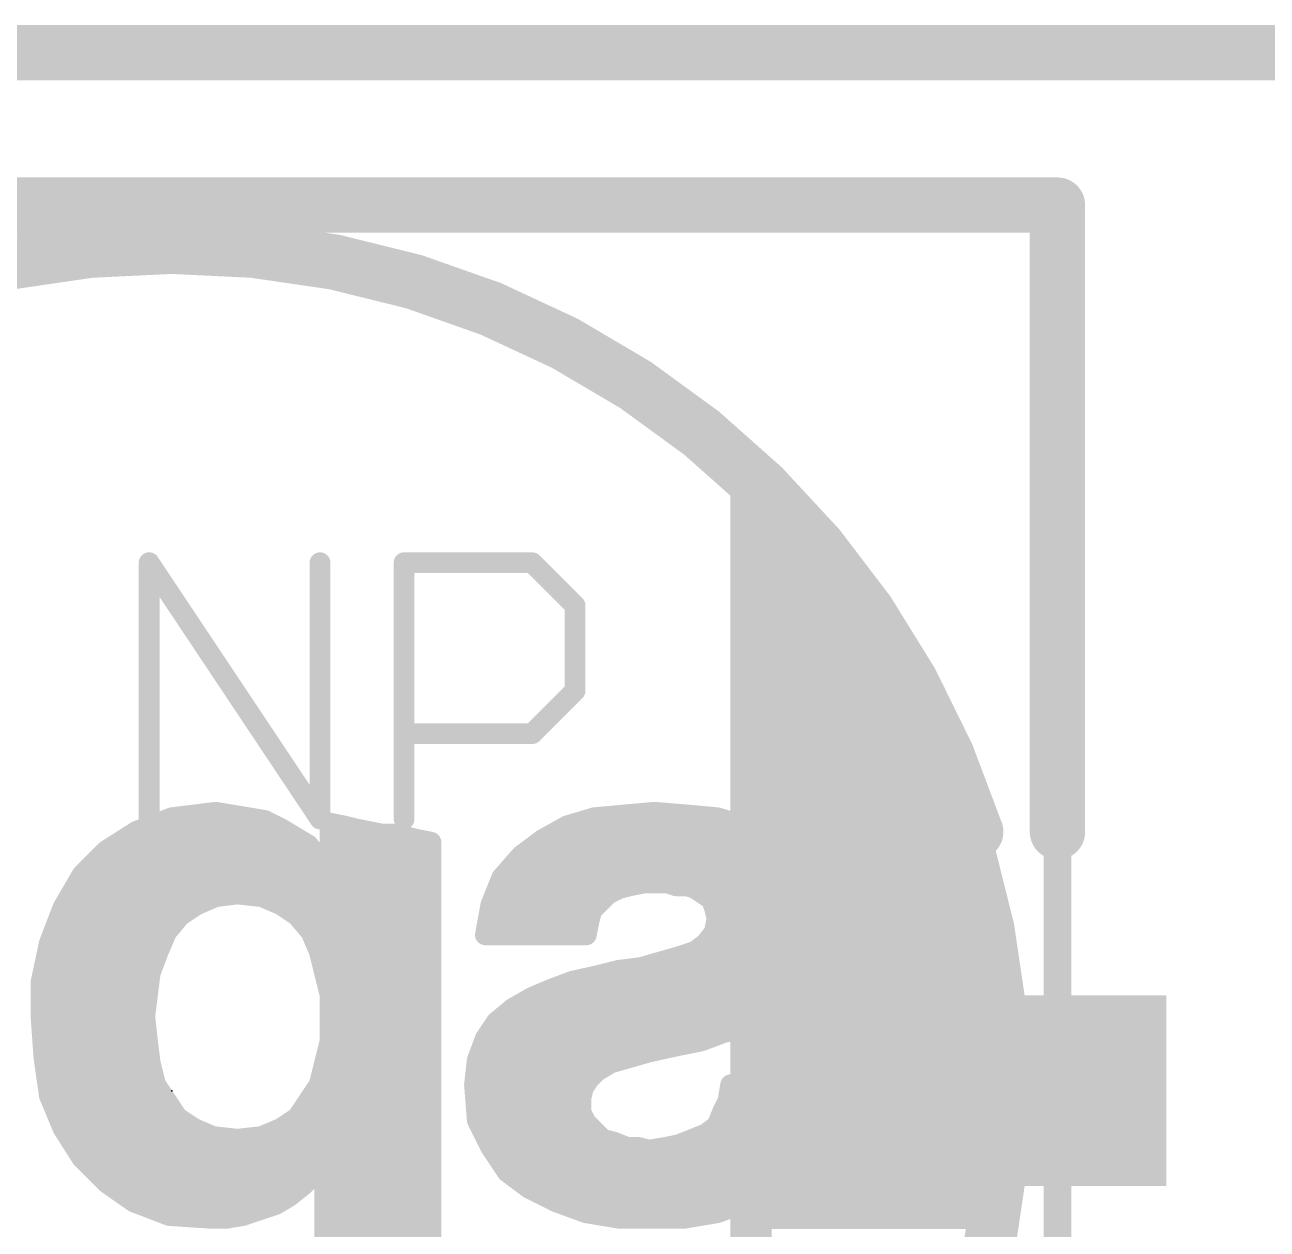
# Model space of a CAD drawing. Extents: x -8 to 103, y -21 to 29.
# Drawn here: x 14.447 to 19.006, y 16.002 to 20.422 of the extents above; entities that cross this region are included whole.
import ezdxf

# ---------------------------------------------------------------- set-up
doc = ezdxf.new("R2010")
doc.units = 0
for name, color, linetype in [('20', 53, 'CONTINUOUS'), ('21', 41, 'CONTINUOUS'), ('22', 40, 'CONTINUOUS'), ('23', 53, 'CONTINUOUS'), ('27', 253, 'CONTINUOUS'), ('51', 53, 'CONTINUOUS')]:
    doc.layers.add(name, color=color, linetype=linetype)

# ---------------------------------------------------------------- blocks, each defined once
blk = doc.blocks.new('RECT')
blk.add_solid([(-0.5, -0.5), (0.5, -0.5), (-0.5, 0.5), (0.5, 0.5)])

msp = doc.modelspace()

# ---------------------------------------------------------------- linework, layer by layer
at = {"layer": '20', "const_width": 0.2032}
msp.add_lwpolyline([(45.72, 20.32), (0, 20.32)], dxfattribs=at)
at = {"layer": '21', "const_width": 0.2032}
for points in [[(13.436, 19.76), (18.236, 19.76)], [(18.236, 19.76), (18.236, 17.46)]]:
    msp.add_lwpolyline(points, dxfattribs=at)
at = {"layer": '21'}
for points, const_width in [([(18.2868, 19.76, 1), (18.1852, 19.76)], 0.1016), ([(18.236, 19.7092, 1), (18.236, 19.8108)], 0.1016), ([(17.936, 17.46, 0.7285), (12.036, 17.46)], 0.2032), ([(17.8876, 17.4444, 1), (17.9844, 17.4756)], 0.1016), ([(18.1852, 17.46, 1), (18.2868, 17.46)], 0.1016)]:
    msp.add_lwpolyline(points, format="xyb", dxfattribs=dict(at, const_width=const_width))
at = {"layer": '22', "const_width": 0.0762}
for points in [[(15.147, 17.532), (14.987, 17.512)], [(15.099, 17.526), (15.183, 17.526)], [(15.207, 17.522), (15.147, 17.532)], [(15.267, 17.512), (15.207, 17.522)], [(16.647, 17.522), (16.537, 17.512)], [(16.757, 17.532), (16.647, 17.522)], [(16.691, 17.526), (16.829, 17.526)], [(16.877, 17.522), (16.757, 17.532)], [(16.987, 17.512), (16.877, 17.522)], [(14.987, 17.512), (14.857, 17.462)], [(15.327, 17.502), (15.267, 17.512)], [(15.387, 17.472), (15.327, 17.502)], [(15.437, 17.442), (15.387, 17.472)], [(15.617, 17.482), (15.567, 17.492)], [(15.567, 17.492), (15.567, 17.312)], [(15.657, 17.472), (15.617, 17.482)], [(15.707, 17.462), (15.657, 17.472)], [(16.437, 17.482), (16.347, 17.432)], [(16.537, 17.512), (16.437, 17.482)], [(17.087, 17.482), (16.987, 17.512)], [(17.177, 17.432), (17.087, 17.482)], [(14.857, 17.462), (14.747, 17.392)], [(14.8378, 17.4498), (15.424, 17.4498)], [(15.487, 17.412), (15.437, 17.442)], [(15.567, 17.4498), (15.808, 17.4498)], [(15.757, 17.452), (15.707, 17.462)], [(15.797, 17.452), (15.757, 17.452)], [(15.847, 17.442), (15.797, 17.452)], [(15.887, 17.432), (15.847, 17.442)], [(15.937, 17.422), (15.887, 17.432)], [(15.937, 15.582), (15.937, 17.422)], [(16.347, 17.432), (16.267, 17.372)], [(16.379, 17.4498), (17.145, 17.4498)], [(17.257, 17.372), (17.177, 17.432)], [(14.747, 17.392), (14.657, 17.302)], [(15.527, 17.362), (15.487, 17.412)], [(14.7286, 17.3736), (15.5177, 17.3736)], [(15.567, 17.312), (15.527, 17.362)], [(15.567, 17.3736), (15.937, 17.3736)], [(16.267, 17.372), (16.197, 17.292)], [(16.2691, 17.3736), (17.2549, 17.3736)], [(17.317, 17.302), (17.257, 17.372)], [(14.657, 17.302), (14.587, 17.182)], [(14.6543, 17.2974), (15.937, 17.2974)], [(16.197, 17.292), (16.157, 17.192)], [(16.2017, 17.2974), (17.3188, 17.2974)], [(17.357, 17.202), (17.317, 17.302)], [(16.587, 17.232), (16.627, 17.252)], [(16.627, 17.252), (16.667, 17.262)], [(16.667, 17.262), (16.717, 17.272)], [(16.717, 17.272), (16.807, 17.272)], [(16.807, 17.272), (16.837, 17.262)], [(16.837, 17.262), (16.877, 17.262)], [(16.877, 17.262), (16.907, 17.252)], [(16.907, 17.252), (16.937, 17.232)], [(14.6099, 17.2212), (15.1451, 17.2212)], [(15.077, 17.192), (15.147, 17.222)], [(15.147, 17.222), (15.227, 17.232)], [(15.227, 17.232), (15.317, 17.222)], [(15.317, 17.222), (15.387, 17.192)], [(15.3189, 17.2212), (15.937, 17.2212)], [(16.1687, 17.2212), (16.5762, 17.2212)], [(16.527, 17.172), (16.557, 17.202)], [(16.557, 17.202), (16.587, 17.232)], [(16.937, 17.232), (16.967, 17.212)], [(16.9532, 17.2212), (17.3493, 17.2212)], [(16.967, 17.212), (16.977, 17.182)], [(17.377, 17.072), (17.357, 17.202)], [(14.587, 17.182), (14.537, 17.052)], [(14.967, 17.092), (15.017, 17.152)], [(15.017, 17.152), (15.077, 17.192)], [(15.387, 17.192), (15.447, 17.152)], [(15.447, 17.152), (15.497, 17.092)], [(16.157, 17.192), (16.137, 17.082)], [(16.517, 17.132), (16.527, 17.172)], [(16.977, 17.182), (16.987, 17.142)], [(14.5728, 17.145), (15.0112, 17.145)], [(15.4528, 17.145), (15.937, 17.145)], [(16.1485, 17.145), (16.5203, 17.145)], [(16.507, 17.082), (16.517, 17.132)], [(16.987, 17.142), (16.977, 17.092)], [(16.9863, 17.145), (17.3658, 17.145)], [(14.5435, 17.0688), (14.9571, 17.0688)], [(14.937, 17.022), (14.967, 17.092)], [(15.497, 17.092), (15.527, 17.022)], [(15.5069, 17.0688), (15.937, 17.0688)], [(16.137, 17.082), (16.507, 17.082)], [(16.977, 17.092), (16.947, 17.052)], [(16.9596, 17.0688), (17.3766, 17.0688)], [(17.367, 16.992), (17.377, 17.072)], [(14.537, 17.052), (14.507, 16.912)], [(14.907, 16.942), (14.937, 17.022)], [(15.527, 17.022), (15.547, 16.942)], [(16.907, 17.022), (16.847, 17.002)], [(16.947, 17.052), (16.907, 17.022)], [(14.5243, 16.9926), (14.926, 16.9926)], [(15.5343, 16.9926), (15.937, 16.9926)], [(16.777, 16.982), (16.707, 16.962)], [(16.847, 17.002), (16.777, 16.982)], [(16.8141, 16.9926), (17.3671, 16.9926)], [(17.337, 16.912), (17.367, 16.992)], [(14.897, 16.862), (14.907, 16.942)], [(15.547, 16.942), (15.567, 16.862)], [(16.547, 16.932), (16.457, 16.912)], [(16.627, 16.952), (16.547, 16.932)], [(16.707, 16.962), (16.627, 16.952)], [(14.507, 16.912), (14.507, 16.772)], [(14.5079, 16.9164), (14.9038, 16.9164)], [(15.5534, 16.9164), (15.937, 16.9164)], [(16.377, 16.882), (16.307, 16.852)], [(16.457, 16.912), (16.377, 16.882)], [(16.4768, 16.9164), (17.3387, 16.9164)], [(17.287, 16.862), (17.337, 16.912)], [(14.507, 16.8402), (14.8943, 16.8402)], [(14.887, 16.782), (14.897, 16.862)], [(15.567, 16.862), (15.567, 16.692)], [(15.567, 16.8402), (15.937, 16.8402)], [(16.307, 16.852), (16.237, 16.812)], [(16.2864, 16.8402), (17.2652, 16.8402)], [(17.237, 16.812), (17.287, 16.862)], [(16.237, 16.812), (16.177, 16.762)], [(17.167, 16.772), (17.237, 16.812)], [(14.887, 16.782), (14.507, 16.772)], [(14.507, 16.772), (14.887, 16.782)], [(14.507, 16.772), (14.517, 16.632)], [(14.5076, 16.764), (14.889, 16.764)], [(14.897, 16.692), (14.887, 16.782)], [(15.567, 16.764), (15.937, 16.764)], [(16.177, 16.762), (16.137, 16.702)], [(16.1794, 16.764), (17.1457, 16.764)], [(17.007, 16.722), (17.087, 16.742)], [(17.087, 16.742), (17.167, 16.772)], [(14.907, 16.612), (14.897, 16.692)], [(15.567, 16.692), (15.547, 16.612)], [(16.137, 16.702), (16.107, 16.622)], [(16.827, 16.672), (16.927, 16.692)], [(16.927, 16.692), (17.007, 16.722)], [(14.513, 16.6878), (14.8975, 16.6878)], [(15.566, 16.6878), (15.937, 16.6878)], [(16.1317, 16.6878), (16.906, 16.6878)], [(16.667, 16.632), (16.737, 16.652)], [(16.737, 16.652), (16.827, 16.672)], [(14.517, 16.632), (14.537, 16.492)], [(14.5199, 16.6116), (14.9071, 16.6116)], [(14.927, 16.532), (14.907, 16.612)], [(15.547, 16.612), (15.527, 16.532)], [(15.5469, 16.6116), (15.937, 16.6116)], [(16.107, 16.622), (16.097, 16.532)], [(16.1058, 16.6116), (16.5963, 16.6116)], [(16.547, 16.582), (16.597, 16.612)], [(16.597, 16.612), (16.667, 16.632)], [(16.517, 16.552), (16.547, 16.582)], [(14.5308, 16.5354), (14.9262, 16.5354)], [(14.587, 16.372), (14.927, 16.532)], [(14.927, 16.532), (14.587, 16.372)], [(14.967, 16.472), (14.927, 16.532)], [(15.527, 16.532), (15.487, 16.472)], [(15.5279, 16.5354), (15.937, 16.5354)], [(16.097, 16.532), (16.107, 16.402)], [(16.0974, 16.5354), (16.5059, 16.5354)], [(16.487, 16.482), (16.497, 16.522)], [(16.497, 16.522), (16.517, 16.552)], [(17.037, 16.532), (17.027, 16.472)], [(17.087, 16.532), (17.037, 16.532)], [(17.407, 16.532), (17.087, 16.532)], [(17.387, 16.412), (17.407, 16.532)], [(14.537, 16.492), (14.587, 16.372)], [(15.007, 16.412), (14.967, 16.472)], [(15.487, 16.472), (15.447, 16.412)], [(16.487, 16.432), (16.487, 16.482)], [(17.027, 16.472), (17.007, 16.432)], [(14.5507, 16.4592), (14.7723, 16.4592)], [(14.7723, 16.4592), (14.9755, 16.4592)], [(15.4785, 16.4592), (15.937, 16.4592)], [(16.1026, 16.4592), (16.487, 16.4592)], [(16.507, 16.392), (16.487, 16.432)], [(17.007, 16.432), (16.987, 16.382)], [(17.0206, 16.4592), (17.3949, 16.4592)], [(14.5824, 16.383), (14.6104, 16.383)], [(14.6104, 16.383), (15.0505, 16.383)], [(15.067, 16.372), (15.007, 16.412)], [(15.447, 16.412), (15.387, 16.372)], [(15.4035, 16.383), (15.937, 16.383)], [(16.107, 16.402), (16.157, 16.302)], [(16.1165, 16.383), (16.516, 16.383)], [(16.537, 16.362), (16.507, 16.392)], [(16.987, 16.382), (16.947, 16.352)], [(16.9874, 16.383), (17.3765, 16.383)], [(17.347, 16.302), (17.387, 16.412)], [(14.587, 16.372), (14.657, 16.262)], [(15.137, 16.342), (15.067, 16.372)], [(15.227, 16.332), (15.137, 16.342)], [(15.317, 16.342), (15.227, 16.332)], [(15.387, 16.372), (15.317, 16.342)], [(16.567, 16.332), (16.537, 16.362)], [(16.607, 16.322), (16.567, 16.332)], [(16.897, 16.332), (16.847, 16.312)], [(16.947, 16.352), (16.897, 16.332)], [(14.6285, 16.3068), (15.937, 16.3068)], [(16.1546, 16.3068), (16.645, 16.3068)], [(16.157, 16.302), (16.217, 16.212)], [(16.657, 16.302), (16.607, 16.322)], [(16.697, 16.302), (16.657, 16.302)], [(16.737, 16.292), (16.697, 16.302)], [(16.797, 16.302), (16.737, 16.292)], [(16.847, 16.312), (16.797, 16.302)], [(16.821, 16.3068), (17.3487, 16.3068)], [(17.277, 16.212), (17.347, 16.302)], [(14.657, 16.262), (14.747, 16.172)], [(15.507, 16.202), (15.547, 16.252)], [(15.547, 16.252), (15.547, 15.232)], [(14.6884, 16.2306), (15.5299, 16.2306)], [(15.467, 16.162), (15.507, 16.202)], [(15.547, 16.2306), (15.937, 16.2306)], [(16.2046, 16.2306), (17.2915, 16.2306)], [(16.217, 16.212), (16.297, 16.152)], [(17.197, 16.152), (17.277, 16.212)], [(14.747, 16.172), (14.847, 16.102)], [(14.7721, 16.1544), (15.4575, 16.1544)], [(15.417, 16.122), (15.467, 16.162)], [(15.547, 16.1544), (15.937, 16.1544)], [(16.2938, 16.1544), (17.2002, 16.1544)], [(16.297, 16.152), (16.397, 16.102)], [(17.097, 16.102), (17.197, 16.152)], [(14.847, 16.102), (14.977, 16.052)], [(15.367, 16.092), (15.417, 16.122)], [(16.397, 16.102), (16.507, 16.062)], [(16.987, 16.062), (17.097, 16.102)], [(14.9089, 16.0782), (15.3256, 16.0782)], [(15.247, 16.052), (15.307, 16.072)], [(15.307, 16.072), (15.367, 16.092)], [(15.547, 16.0782), (15.937, 16.0782)], [(16.4625, 16.0782), (17.0315, 16.0782)], [(16.507, 16.062), (16.627, 16.042)], [(16.867, 16.042), (16.987, 16.062)], [(14.977, 16.052), (15.127, 16.042)], [(15.127, 16.042), (15.187, 16.042)], [(15.187, 16.042), (15.247, 16.052)], [(16.627, 16.042), (16.867, 16.042)], [(15.547, 16.002), (15.937, 16.002)]]:
    msp.add_lwpolyline(points, dxfattribs=at)
at = {"layer": '22', "const_width": 0.0381}
for points in [[(15.099, 17.545, 1), (15.099, 17.5069)], [(15.1501, 17.5508, 1), (15.1439, 17.5132)], [(15.1494, 17.5131, 1), (15.1446, 17.5509)], [(15.183, 17.5069, 1), (15.183, 17.545)], [(15.2101, 17.5408, 1), (15.2039, 17.5032)], [(15.2039, 17.5032, 1), (15.2101, 17.5408)], [(16.6453, 17.541, 1), (16.6487, 17.503)], [(16.6487, 17.503, 1), (16.6453, 17.541)], [(16.691, 17.545, 1), (16.691, 17.5069)], [(16.7586, 17.551, 1), (16.7554, 17.513)], [(16.7587, 17.513, 1), (16.7553, 17.551)], [(16.829, 17.5069, 1), (16.829, 17.545)], [(16.8787, 17.541, 1), (16.8753, 17.503)], [(16.8754, 17.503, 1), (16.8786, 17.541)], [(14.9846, 17.5309, 1), (14.9894, 17.4931)], [(14.9938, 17.4942, 1), (14.9802, 17.5298)], [(15.2701, 17.5308, 1), (15.2639, 17.4932)], [(15.2639, 17.4932, 1), (15.2701, 17.5308)], [(15.3355, 17.519, 1), (15.3185, 17.485)], [(15.3239, 17.4832, 1), (15.3301, 17.5208)], [(15.3968, 17.4883, 1), (15.3772, 17.4557)], [(15.3785, 17.455, 1), (15.3955, 17.489)], [(15.5707, 17.5107, 1), (15.5633, 17.4733)], [(15.5861, 17.492, 1), (15.548, 17.492)], [(15.6216, 17.5005, 1), (15.6124, 17.4635)], [(15.6133, 17.4633, 1), (15.6207, 17.5007)], [(15.6607, 17.4907, 1), (15.6533, 17.4533)], [(15.6524, 17.4535, 1), (15.6616, 17.4905)], [(16.4315, 17.5002, 1), (16.4425, 17.4638)], [(16.4463, 17.4653, 1), (16.4277, 17.4987)], [(16.5353, 17.531, 1), (16.5387, 17.493)], [(16.5425, 17.4938, 1), (16.5315, 17.5302)], [(16.9925, 17.5302, 1), (16.9815, 17.4938)], [(16.9853, 17.493, 1), (16.9887, 17.531)], [(17.0963, 17.4987, 1), (17.0777, 17.4653)], [(17.0815, 17.4638, 1), (17.0925, 17.5002)], [(14.8378, 17.4688, 1), (14.8378, 17.4307)], [(14.8502, 17.4798, 1), (14.8638, 17.4442)], [(14.8672, 17.4459, 1), (14.8468, 17.4781)], [(15.4468, 17.4583, 1), (15.4272, 17.4257)], [(15.424, 17.4307, 1), (15.424, 17.4688)], [(15.4272, 17.4257, 1), (15.4468, 17.4583)], [(15.567, 17.4688, 1), (15.567, 17.4307)], [(15.7107, 17.4807, 1), (15.7033, 17.4433)], [(15.7033, 17.4433, 1), (15.7107, 17.4807)], [(15.757, 17.4711, 1), (15.757, 17.433)], [(15.7533, 17.4333, 1), (15.7607, 17.4707)], [(15.8007, 17.4707, 1), (15.7933, 17.4333)], [(15.797, 17.433, 1), (15.797, 17.4711)], [(15.808, 17.4307, 1), (15.808, 17.4688)], [(15.8516, 17.4605, 1), (15.8424, 17.4235)], [(15.8433, 17.4233, 1), (15.8507, 17.4607)], [(15.8907, 17.4507, 1), (15.8833, 17.4133)], [(15.8824, 17.4135, 1), (15.8916, 17.4505)], [(15.9561, 17.422, 1), (15.918, 17.422)], [(15.9333, 17.4033, 1), (15.9407, 17.4407)], [(16.3377, 17.4487, 1), (16.3563, 17.4153)], [(16.3584, 17.4168, 1), (16.3356, 17.4472)], [(16.379, 17.4688, 1), (16.379, 17.4307)], [(17.145, 17.4307, 1), (17.145, 17.4688)], [(17.1884, 17.4472, 1), (17.1656, 17.4168)], [(17.1677, 17.4153, 1), (17.1863, 17.4487)], [(14.7368, 17.4081, 1), (14.7572, 17.3759)], [(14.7605, 17.3785, 1), (14.7335, 17.4055)], [(15.5019, 17.4239, 1), (15.4721, 17.4001)], [(15.4772, 17.3957, 1), (15.4968, 17.4283)], [(14.7286, 17.3926, 1), (14.7286, 17.3545)], [(15.5419, 17.3739, 1), (15.5121, 17.3501)], [(15.5121, 17.3501, 1), (15.5419, 17.3739)], [(15.5177, 17.3545, 1), (15.5177, 17.3926)], [(15.567, 17.3926, 1), (15.567, 17.3545)], [(15.937, 17.3545, 1), (15.937, 17.3926)], [(16.2556, 17.3872, 1), (16.2784, 17.3568)], [(16.2691, 17.3926, 1), (16.2691, 17.3545)], [(16.2813, 17.3595, 1), (16.2527, 17.3845)], [(17.2715, 17.3844, 1), (17.2425, 17.3596)], [(17.2456, 17.3568, 1), (17.2684, 17.3872)], [(17.2549, 17.3545, 1), (17.2549, 17.3926)], [(14.6543, 17.3164, 1), (14.6543, 17.2783)], [(14.6435, 17.3155, 1), (14.6705, 17.2885)], [(14.6735, 17.2924, 1), (14.6405, 17.3116)], [(15.548, 17.312, 1), (15.5861, 17.312)], [(15.5521, 17.3001, 1), (15.5819, 17.3239)], [(15.937, 17.2783, 1), (15.937, 17.3164)], [(16.1827, 17.3045, 1), (16.2113, 17.2795)], [(16.2147, 17.2849, 1), (16.1793, 17.2991)], [(16.2017, 17.3164, 1), (16.2017, 17.2783)], [(17.3347, 17.3091, 1), (17.2993, 17.2949)], [(17.3025, 17.2896, 1), (17.3315, 17.3144)], [(17.3188, 17.2783, 1), (17.3188, 17.3164)], [(16.6224, 17.2705, 1), (16.6316, 17.2335)], [(16.6355, 17.235, 1), (16.6185, 17.269)], [(16.6633, 17.2807, 1), (16.6707, 17.2433)], [(16.6716, 17.2435, 1), (16.6624, 17.2805)], [(16.717, 17.2911, 1), (16.717, 17.253)], [(16.7207, 17.2533, 1), (16.7133, 17.2907)], [(16.813, 17.2901, 1), (16.801, 17.2539)], [(16.807, 17.253, 1), (16.807, 17.2911)], [(16.837, 17.2811, 1), (16.837, 17.243)], [(16.831, 17.2439, 1), (16.843, 17.2801)], [(16.883, 17.2801, 1), (16.871, 17.2439)], [(16.877, 17.243, 1), (16.877, 17.2811)], [(16.9176, 17.2679, 1), (16.8964, 17.2361)], [(16.901, 17.2339, 1), (16.913, 17.2701)], [(14.6099, 17.2402, 1), (14.6099, 17.2021)], [(15.1446, 17.2409, 1), (15.1494, 17.2031)], [(15.1545, 17.2045, 1), (15.1395, 17.2395)], [(15.1451, 17.2021, 1), (15.1451, 17.2402)], [(15.2291, 17.2509, 1), (15.2249, 17.2131)], [(15.2294, 17.2131, 1), (15.2246, 17.2509)], [(15.3245, 17.2395, 1), (15.3095, 17.2045)], [(15.3189, 17.2402, 1), (15.3189, 17.2021)], [(15.3149, 17.2031, 1), (15.3191, 17.2409)], [(15.937, 17.2021, 1), (15.937, 17.2402)], [(16.1687, 17.2402, 1), (16.1687, 17.2021)], [(16.5435, 17.2155, 1), (16.5705, 17.1885)], [(16.5705, 17.1885, 1), (16.5435, 17.2155)], [(16.5785, 17.249, 1), (16.5955, 17.215)], [(16.6005, 17.2185, 1), (16.5735, 17.2455)], [(16.5762, 17.2021, 1), (16.5762, 17.2402)], [(16.9476, 17.2479, 1), (16.9264, 17.2161)], [(16.9264, 17.2161, 1), (16.9476, 17.2479)], [(16.9532, 17.2402, 1), (16.9532, 17.2021)], [(16.9851, 17.218, 1), (16.9489, 17.206)], [(16.9564, 17.1961, 1), (16.9776, 17.2279)], [(17.3758, 17.2049, 1), (17.3382, 17.1991)], [(17.3493, 17.2021, 1), (17.3493, 17.2402)], [(14.5705, 17.1916, 1), (14.6035, 17.1724)], [(14.6048, 17.1752, 1), (14.5692, 17.1888)], [(15.0064, 17.1679, 1), (15.0276, 17.1361)], [(15.0316, 17.1398, 1), (15.0024, 17.1642)], [(15.0695, 17.2095, 1), (15.0845, 17.1745)], [(15.0876, 17.1761, 1), (15.0664, 17.2079)], [(15.3976, 17.2079, 1), (15.3764, 17.1761)], [(15.3795, 17.1745, 1), (15.3945, 17.2095)], [(15.4616, 17.1642, 1), (15.4324, 17.1398)], [(15.4364, 17.1361, 1), (15.4576, 17.1679)], [(16.1393, 17.1991, 1), (16.1747, 17.1849)], [(16.1757, 17.1886, 1), (16.1383, 17.1954)], [(16.5135, 17.1855, 1), (16.5405, 17.1585)], [(16.5455, 17.1674, 1), (16.5085, 17.1766)], [(16.9955, 17.1866, 1), (16.9585, 17.1774)], [(16.9589, 17.176, 1), (16.9951, 17.188)], [(17.3393, 17.1949, 1), (17.3747, 17.2091)], [(14.5728, 17.164, 1), (14.5728, 17.1259)], [(15.0112, 17.1259, 1), (15.0112, 17.164)], [(15.4528, 17.164, 1), (15.4528, 17.1259)], [(15.937, 17.1259, 1), (15.937, 17.164)], [(16.1485, 17.164, 1), (16.1485, 17.1259)], [(16.4985, 17.1366, 1), (16.5355, 17.1274)], [(16.5357, 17.1283, 1), (16.4983, 17.1357)], [(16.5203, 17.1259, 1), (16.5203, 17.164)], [(16.9863, 17.164, 1), (16.9863, 17.1259)], [(17.0057, 17.1383, 1), (16.9683, 17.1457)], [(16.9685, 17.1374, 1), (17.0055, 17.1466)], [(17.3658, 17.1259, 1), (17.3658, 17.164)], [(14.5435, 17.0878, 1), (14.5435, 17.0497)], [(14.9524, 17.1042, 1), (14.9816, 17.0798)], [(14.9845, 17.0845, 1), (14.9495, 17.0995)], [(14.9571, 17.0497, 1), (14.9571, 17.0878)], [(15.5145, 17.0995, 1), (15.4795, 17.0845)], [(15.4824, 17.0798, 1), (15.5116, 17.1042)], [(15.5069, 17.0878, 1), (15.5069, 17.0497)], [(15.937, 17.0497, 1), (15.937, 17.0878)], [(16.137, 17.1011, 1), (16.137, 17.063)], [(16.1183, 17.0854, 1), (16.1557, 17.0786)], [(16.4883, 17.0857, 1), (16.5257, 17.0783)], [(16.507, 17.063, 1), (16.507, 17.1011)], [(16.9596, 17.0878, 1), (16.9596, 17.0497)], [(16.9583, 17.0957, 1), (16.9957, 17.0883)], [(16.9922, 17.0806, 1), (16.9618, 17.1034)], [(17.3959, 17.0696, 1), (17.3581, 17.0744)], [(17.3766, 17.0497, 1), (17.3766, 17.0878)], [(14.5192, 17.0588, 1), (14.5548, 17.0452)], [(14.5556, 17.048, 1), (14.5184, 17.056)], [(14.9548, 17.0153, 1), (14.9192, 17.0287)], [(15.5455, 17.0266, 1), (15.5085, 17.0174)], [(16.8956, 17.0372, 1), (16.9184, 17.0068)], [(16.913, 17.0039, 1), (16.901, 17.0401)], [(16.9318, 17.0634, 1), (16.9622, 17.0406)], [(16.9584, 17.0368, 1), (16.9356, 17.0672)], [(17.3582, 17.0691, 1), (17.3958, 17.0749)], [(14.5243, 17.0116, 1), (14.5243, 16.9735)], [(14.9195, 17.0295, 1), (14.9545, 17.0145)], [(14.926, 16.9735, 1), (14.926, 17.0116)], [(15.5095, 17.0145, 1), (15.5445, 17.0295)], [(15.5343, 17.0116, 1), (15.5343, 16.9735)], [(15.937, 16.9735, 1), (15.937, 17.0116)], [(16.7718, 17.0003, 1), (16.7822, 16.9637)], [(16.7822, 16.9637, 1), (16.7718, 17.0003)], [(16.8141, 17.0116, 1), (16.8141, 16.9735)], [(16.841, 17.0201, 1), (16.853, 16.9839)], [(16.8522, 16.9837, 1), (16.8418, 17.0203)], [(17.3481, 16.9944, 1), (17.3859, 16.9896)], [(17.3848, 16.9853, 1), (17.3492, 16.9987)], [(17.3671, 16.9735, 1), (17.3671, 17.0116)], [(14.8892, 16.9487, 1), (14.9248, 16.9353)], [(14.9259, 16.9396, 1), (14.8881, 16.9444)], [(15.5655, 16.9466, 1), (15.5285, 16.9374)], [(15.5285, 16.9374, 1), (15.5655, 16.9466)], [(16.5424, 16.9505, 1), (16.5516, 16.9135)], [(16.5511, 16.9134, 1), (16.5429, 16.9506)], [(16.6246, 16.9709, 1), (16.6294, 16.9331)], [(16.6316, 16.9335, 1), (16.6224, 16.9705)], [(16.7018, 16.9803, 1), (16.7122, 16.9437)], [(16.7094, 16.9431, 1), (16.7046, 16.9809)], [(14.5261, 16.912, 1), (14.488, 16.912)], [(14.4884, 16.916, 1), (14.5256, 16.908)], [(14.5079, 16.9354, 1), (14.5079, 16.8973)], [(14.9038, 16.8973, 1), (14.9038, 16.9354)], [(15.5534, 16.9354, 1), (15.5534, 16.8973)], [(15.937, 16.8973, 1), (15.937, 16.9354)], [(16.3703, 16.8998, 1), (16.3837, 16.8642)], [(16.3845, 16.8645, 1), (16.3695, 16.8995)], [(16.4529, 16.9306, 1), (16.4611, 16.8934)], [(16.4637, 16.8942, 1), (16.4503, 16.9298)], [(16.4768, 16.9354, 1), (16.4768, 16.8973)], [(17.3192, 16.9187, 1), (17.3548, 16.9053)], [(17.3505, 16.8985, 1), (17.3235, 16.9255)], [(17.3387, 16.8973, 1), (17.3387, 16.9354)], [(14.507, 16.8592, 1), (14.507, 16.8211)], [(14.8781, 16.8644, 1), (14.9159, 16.8596)], [(14.9159, 16.8596, 1), (14.8781, 16.8644)], [(14.8943, 16.8211, 1), (14.8943, 16.8592)], [(15.567, 16.8592, 1), (15.567, 16.8211)], [(15.5861, 16.862, 1), (15.548, 16.862)], [(15.5485, 16.8574, 1), (15.5855, 16.8666)], [(15.937, 16.8211, 1), (15.937, 16.8592)], [(16.2864, 16.8592, 1), (16.2864, 16.8211)], [(16.2995, 16.8695, 1), (16.3145, 16.8345)], [(16.3165, 16.8355, 1), (16.2975, 16.8685)], [(17.2652, 16.8211, 1), (17.2652, 16.8592)], [(17.2735, 16.8755, 1), (17.3005, 16.8485)], [(17.3005, 16.8485, 1), (17.2735, 16.8755)], [(16.2275, 16.8285, 1), (16.2465, 16.7955)], [(16.2492, 16.7974, 1), (16.2248, 16.8266)], [(17.2235, 16.8255, 1), (17.2505, 16.7985)], [(17.2465, 16.7955, 1), (17.2275, 16.8285)], [(14.526, 16.7734, 1), (14.488, 16.7706)], [(14.5065, 16.791, 1), (14.5075, 16.753)], [(14.5065, 16.791, 1), (14.5075, 16.753)], [(14.488, 16.772, 1), (14.5261, 16.772)], [(14.5076, 16.783, 1), (14.5076, 16.7449)], [(14.9059, 16.7841, 1), (14.8681, 16.7799)], [(14.8681, 16.7844, 1), (14.9059, 16.7796)], [(14.8875, 16.763, 1), (14.8865, 16.801)], [(14.8875, 16.763, 1), (14.8865, 16.801)], [(14.889, 16.7449, 1), (14.889, 16.783)], [(15.567, 16.783, 1), (15.567, 16.7449)], [(15.937, 16.7449, 1), (15.937, 16.783)], [(16.1648, 16.7766, 1), (16.1892, 16.7474)], [(16.1794, 16.783, 1), (16.1794, 16.7449)], [(16.1929, 16.7514, 1), (16.1611, 16.7726)], [(17.0803, 16.7598, 1), (17.0937, 16.7242)], [(17.0916, 16.7235, 1), (17.0824, 16.7605)], [(17.1457, 16.7449, 1), (17.1457, 16.783)], [(17.1575, 16.7885, 1), (17.1765, 16.7555)], [(17.1737, 16.7542, 1), (17.1603, 16.7898)], [(14.9159, 16.6944, 1), (14.8781, 16.6896)], [(15.5855, 16.6874, 1), (15.5485, 16.6966)], [(16.1211, 16.7126, 1), (16.1529, 16.6914)], [(16.1548, 16.6953, 1), (16.1192, 16.7087)], [(16.9307, 16.6733, 1), (16.9233, 16.7107)], [(17.0024, 16.7405, 1), (17.0116, 16.7035)], [(17.0137, 16.7042, 1), (17.0003, 16.7398)], [(14.513, 16.7068, 1), (14.513, 16.6687)], [(14.8781, 16.6899, 1), (14.9159, 16.6941)], [(14.8975, 16.6687, 1), (14.8975, 16.7068)], [(15.566, 16.7068, 1), (15.566, 16.6687)], [(15.548, 16.692, 1), (15.5861, 16.692)], [(15.937, 16.6687, 1), (15.937, 16.7068)], [(16.1317, 16.7068, 1), (16.1317, 16.6687)], [(16.7329, 16.6706, 1), (16.7411, 16.6334)], [(16.7422, 16.6337, 1), (16.7318, 16.6703)], [(16.8233, 16.6907, 1), (16.8307, 16.6533)], [(16.8311, 16.6534, 1), (16.8229, 16.6906)], [(16.906, 16.6687, 1), (16.906, 16.7068)], [(16.9203, 16.7098, 1), (16.9337, 16.6742)], [(14.5359, 16.6347, 1), (14.4981, 16.6293)], [(14.498, 16.6306, 1), (14.536, 16.6334)], [(14.5199, 16.6306, 1), (14.5199, 16.5925)], [(14.9255, 16.6166, 1), (14.8885, 16.6074)], [(14.9071, 16.5925, 1), (14.9071, 16.6306)], [(15.5469, 16.6306, 1), (15.5469, 16.5925)], [(15.5655, 16.6074, 1), (15.5285, 16.6166)], [(15.937, 16.5925, 1), (15.937, 16.6306)], [(16.1058, 16.6306, 1), (16.1058, 16.5925)], [(16.0892, 16.6287, 1), (16.1248, 16.6153)], [(16.1259, 16.6199, 1), (16.0881, 16.6241)], [(16.5918, 16.6303, 1), (16.6022, 16.5937)], [(16.6068, 16.5957, 1), (16.5872, 16.6283)], [(16.5963, 16.5925, 1), (16.5963, 16.6306)], [(16.6618, 16.6503, 1), (16.6722, 16.6137)], [(16.6722, 16.6137, 1), (16.6618, 16.6503)], [(14.8881, 16.6096, 1), (14.9259, 16.6144)], [(15.5285, 16.6166, 1), (15.5655, 16.6074)], [(16.5372, 16.5983, 1), (16.5568, 16.5657)], [(16.5605, 16.5685, 1), (16.5335, 16.5955)], [(14.5308, 16.5544, 1), (14.5308, 16.5163)], [(14.9429, 16.5426, 1), (14.9111, 16.5214)], [(14.9085, 16.5274, 1), (14.9455, 16.5366)], [(14.9351, 16.5148, 1), (14.9189, 16.5492)], [(14.9351, 16.5148, 1), (14.9189, 16.5492)], [(14.9262, 16.5163, 1), (14.9262, 16.5544)], [(15.5085, 16.5366, 1), (15.5455, 16.5274)], [(15.5279, 16.5544, 1), (15.5279, 16.5163)], [(15.5429, 16.5214, 1), (15.5111, 16.5426)], [(15.937, 16.5163, 1), (15.937, 16.5544)], [(16.116, 16.5335, 1), (16.078, 16.5305)], [(16.0781, 16.5341, 1), (16.1159, 16.5299)], [(16.0974, 16.5544, 1), (16.0974, 16.5163)], [(16.4811, 16.5326, 1), (16.5129, 16.5114)], [(16.5155, 16.5174, 1), (16.4785, 16.5266)], [(16.5035, 16.5655, 1), (16.5305, 16.5385)], [(16.5329, 16.5414, 1), (16.5011, 16.5626)], [(16.5059, 16.5163, 1), (16.5059, 16.5544)], [(17.037, 16.5511, 1), (17.037, 16.513)], [(17.0558, 16.5289, 1), (17.0182, 16.5351)], [(17.087, 16.5511, 1), (17.087, 16.513)], [(17.087, 16.513, 1), (17.087, 16.5511)], [(17.4258, 16.5289, 1), (17.3882, 16.5351)], [(17.407, 16.513, 1), (17.407, 16.5511)], [(14.5546, 16.4993, 1), (14.5194, 16.4847)], [(14.5181, 16.4893, 1), (14.5559, 16.4947)], [(14.9829, 16.4826, 1), (14.9511, 16.4614)], [(15.5029, 16.4614, 1), (15.4711, 16.4826)], [(16.5061, 16.482, 1), (16.468, 16.482)], [(16.4685, 16.4866, 1), (16.5055, 16.4774)], [(17.044, 16.4635, 1), (17.01, 16.4805)], [(14.5507, 16.4782, 1), (14.5507, 16.4401)], [(14.7723, 16.4782, 1), (14.7723, 16.4401)], [(14.7723, 16.4401, 1), (14.7723, 16.4782)], [(14.9511, 16.4614, 1), (14.9829, 16.4826)], [(14.9755, 16.4401, 1), (14.9755, 16.4782)], [(15.4785, 16.4782, 1), (15.4785, 16.4401)], [(15.4711, 16.4826, 1), (15.5029, 16.4614)], [(15.937, 16.4401, 1), (15.937, 16.4782)], [(16.1026, 16.4782, 1), (16.1026, 16.4401)], [(16.504, 16.4405, 1), (16.47, 16.4235)], [(16.487, 16.4401, 1), (16.487, 16.4782)], [(16.99, 16.4405, 1), (17.024, 16.4235)], [(17.0247, 16.4249, 1), (16.9893, 16.4391)], [(17.0206, 16.4782, 1), (17.0206, 16.4401)], [(17.0082, 16.4751, 1), (17.0458, 16.4689)], [(17.3949, 16.4401, 1), (17.3949, 16.4782)], [(14.5824, 16.402, 1), (14.5824, 16.3639)], [(14.6104, 16.402, 1), (14.6104, 16.3639)], [(14.6104, 16.3639, 1), (14.6104, 16.402)], [(15.0176, 16.4279, 1), (14.9964, 16.3961)], [(14.9911, 16.4014, 1), (15.0229, 16.4226)], [(15.0505, 16.3639, 1), (15.0505, 16.402)], [(15.4035, 16.402, 1), (15.4035, 16.3639)], [(15.4311, 16.4226, 1), (15.4629, 16.4014)], [(15.4576, 16.3961, 1), (15.4364, 16.4279)], [(15.937, 16.3639, 1), (15.937, 16.402)], [(16.124, 16.4105, 1), (16.09, 16.3935)], [(16.088, 16.4005, 1), (16.126, 16.4035)], [(16.1165, 16.402, 1), (16.1165, 16.3639)], [(16.468, 16.432, 1), (16.5061, 16.432)], [(16.5205, 16.4055, 1), (16.4935, 16.3785)], [(16.49, 16.3835, 1), (16.524, 16.4005)], [(16.516, 16.3639, 1), (16.516, 16.402)], [(16.9874, 16.402, 1), (16.9874, 16.3639)], [(16.9984, 16.3668, 1), (16.9756, 16.3972)], [(17.3682, 16.4151, 1), (17.4058, 16.4089)], [(17.4049, 16.4055, 1), (17.3691, 16.4185)], [(17.3765, 16.3639, 1), (17.3765, 16.402)], [(14.6031, 16.3822, 1), (14.5709, 16.3618)], [(14.5789, 16.3892, 1), (14.5951, 16.3548)], [(14.5789, 16.3892, 1), (14.5951, 16.3548)], [(14.5694, 16.3647, 1), (14.6046, 16.3793)], [(15.0745, 16.3895, 1), (15.0595, 16.3545)], [(15.0564, 16.3561, 1), (15.0776, 16.3879)], [(15.1391, 16.3609, 1), (15.1349, 16.3231)], [(15.1295, 16.3245, 1), (15.1445, 16.3595)], [(15.2249, 16.3509, 1), (15.2291, 16.3131)], [(15.2249, 16.3131, 1), (15.2291, 16.3509)], [(15.3095, 16.3595, 1), (15.3245, 16.3245)], [(15.3191, 16.3231, 1), (15.3149, 16.3609)], [(15.3764, 16.3879, 1), (15.3976, 16.3561)], [(15.3945, 16.3545, 1), (15.3795, 16.3895)], [(16.5505, 16.3755, 1), (16.5235, 16.3485)], [(16.5235, 16.3485, 1), (16.5505, 16.3755)], [(16.5716, 16.3505, 1), (16.5624, 16.3135)], [(16.8899, 16.3497, 1), (16.9041, 16.3143)], [(16.9041, 16.3143, 1), (16.8899, 16.3497)], [(16.9356, 16.3672, 1), (16.9584, 16.3368)], [(16.9541, 16.3343, 1), (16.9399, 16.3697)], [(16.9693, 16.3891, 1), (17.0047, 16.3749)], [(14.6285, 16.3258, 1), (14.6285, 16.2877)], [(15.937, 16.2877, 1), (15.937, 16.3258)], [(16.1546, 16.3258, 1), (16.1546, 16.2877)], [(16.1729, 16.3126, 1), (16.1411, 16.2914)], [(16.14, 16.2935, 1), (16.174, 16.3105)], [(16.5535, 16.3185, 1), (16.5805, 16.3455)], [(16.6141, 16.3397, 1), (16.5999, 16.3043)], [(16.6024, 16.3035, 1), (16.6116, 16.3405)], [(16.657, 16.321, 1), (16.657, 16.2829)], [(16.645, 16.2877, 1), (16.645, 16.3258)], [(16.6499, 16.2843, 1), (16.6641, 16.3197)], [(16.7016, 16.3205, 1), (16.6924, 16.2835)], [(16.697, 16.2829, 1), (16.697, 16.321)], [(16.7339, 16.3108, 1), (16.7401, 16.2732)], [(16.7324, 16.2735, 1), (16.7416, 16.3105)], [(16.7933, 16.3207, 1), (16.8007, 16.2833)], [(16.8001, 16.2832, 1), (16.7939, 16.3208)], [(16.821, 16.3258, 1), (16.821, 16.2877)], [(16.8399, 16.3297, 1), (16.8541, 16.2943)], [(16.8507, 16.2933, 1), (16.8433, 16.3307)], [(17.3291, 16.3085, 1), (17.3649, 16.2955)], [(17.362, 16.2903, 1), (17.332, 16.3137)], [(17.3487, 16.2877, 1), (17.3487, 16.3258)], [(14.6705, 16.2755, 1), (14.6435, 16.2485)], [(14.6409, 16.2518, 1), (14.6731, 16.2722)], [(15.5661, 16.252, 1), (15.528, 16.252)], [(15.5619, 16.2401, 1), (15.5321, 16.2639)], [(14.6884, 16.2496, 1), (14.6884, 16.2115)], [(15.4921, 16.2139, 1), (15.5219, 16.1901)], [(15.5205, 16.1885, 1), (15.4935, 16.2155)], [(15.547, 16.2496, 1), (15.547, 16.2115)], [(15.5299, 16.2115, 1), (15.5299, 16.2496)], [(15.937, 16.2115, 1), (15.937, 16.2496)], [(16.2046, 16.2496, 1), (16.2046, 16.2115)], [(16.2284, 16.2272, 1), (16.2056, 16.1968)], [(16.2011, 16.2014, 1), (16.2329, 16.2226)], [(17.262, 16.2237, 1), (17.292, 16.2003)], [(17.2884, 16.1968, 1), (17.2656, 16.2272)], [(17.2915, 16.2115, 1), (17.2915, 16.2496)], [(14.7579, 16.1876, 1), (14.7361, 16.1564)], [(14.7335, 16.1585, 1), (14.7605, 16.1855)], [(14.7721, 16.1735, 1), (14.7721, 16.1354)], [(15.4535, 16.1755, 1), (15.4805, 16.1485)], [(15.4789, 16.1471, 1), (15.4551, 16.1769)], [(15.4575, 16.1354, 1), (15.4575, 16.1735)], [(15.547, 16.1735, 1), (15.547, 16.1354)], [(15.937, 16.1354, 1), (15.937, 16.1735)], [(16.2938, 16.1735, 1), (16.2938, 16.1354)], [(16.3055, 16.169, 1), (16.2885, 16.135)], [(16.2856, 16.1368, 1), (16.3084, 16.1672)], [(17.1856, 16.1672, 1), (17.2084, 16.1368)], [(17.2055, 16.135, 1), (17.1885, 16.169)], [(17.2002, 16.1354, 1), (17.2002, 16.1735)], [(14.8538, 16.1198, 1), (14.8402, 16.0842)], [(15.4051, 16.1369, 1), (15.4289, 16.1071)], [(15.4268, 16.1057, 1), (15.4072, 16.1383)], [(16.4035, 16.1199, 1), (16.3905, 16.0841)], [(16.3885, 16.085, 1), (16.4055, 16.119)], [(17.0885, 16.119, 1), (17.1055, 16.085)], [(17.1035, 16.0841, 1), (17.0905, 16.1199)], [(14.8361, 16.0864, 1), (14.8579, 16.1176)], [(14.9089, 16.0973, 1), (14.9089, 16.0592)], [(15.301, 16.0901, 1), (15.313, 16.0539)], [(15.313, 16.0539, 1), (15.301, 16.0901)], [(15.3256, 16.0592, 1), (15.3256, 16.0973)], [(15.3572, 16.1083, 1), (15.3768, 16.0757)], [(15.373, 16.0739, 1), (15.361, 16.1101)], [(15.547, 16.0973, 1), (15.547, 16.0592)], [(15.937, 16.0592, 1), (15.937, 16.0973)], [(16.4625, 16.0973, 1), (16.4625, 16.0592)], [(16.5101, 16.0808, 1), (16.5039, 16.0432)], [(16.5005, 16.0441, 1), (16.5135, 16.0799)], [(16.9805, 16.0799, 1), (16.9935, 16.0441)], [(16.9901, 16.0432, 1), (16.9839, 16.0808)], [(17.0315, 16.0592, 1), (17.0315, 16.0973)], [(14.9783, 16.071, 1), (14.9757, 16.033)], [(14.9702, 16.0342, 1), (14.9838, 16.0698)], [(15.127, 16.0611, 1), (15.127, 16.023)], [(15.1257, 16.023, 1), (15.1283, 16.061)], [(15.1839, 16.0608, 1), (15.1901, 16.0232)], [(15.187, 16.023, 1), (15.187, 16.0611)], [(15.241, 16.0701, 1), (15.253, 16.0339)], [(15.2501, 16.0332, 1), (15.2439, 16.0708)], [(16.627, 16.0611, 1), (16.627, 16.023)], [(16.6239, 16.0232, 1), (16.6301, 16.0608)], [(16.8639, 16.0608, 1), (16.8701, 16.0232)], [(16.867, 16.023, 1), (16.867, 16.0611)], [(15.547, 16.0211, 1), (15.547, 15.983)], [(15.937, 15.983, 1), (15.937, 16.0211)]]:
    msp.add_lwpolyline(points, format="xyb", dxfattribs=at)
at = {"layer": '23'}
msp.add_point((14.986, 16.51), dxfattribs=at)
at = {"layer": '27', "const_width": 0.0381}
for points in [[(14.9189, 18.4583, 1), (14.8872, 18.4371)], [(14.9221, 18.4477, 1), (14.884, 18.4477)], [(15.5492, 18.4477, 1), (15.5111, 18.4477)], [(15.8576, 18.4477, 1), (15.8195, 18.4477)], [(15.8386, 18.4668, 1), (15.8386, 18.4287)], [(16.3223, 18.4612, 1), (16.2954, 18.4342)], [(16.3089, 18.4287, 1), (16.3089, 18.4668)], [(16.4847, 18.2909, 1), (16.4466, 18.2909)], [(16.4522, 18.2775, 1), (16.4791, 18.3044)], [(16.4791, 17.9639, 1), (16.4522, 17.9909)], [(16.4466, 17.9774, 1), (16.4847, 17.9774)], [(15.8386, 17.8397, 1), (15.8386, 17.8016)], [(16.2954, 17.8341, 1), (16.3223, 17.8072)], [(16.3089, 17.8016, 1), (16.3089, 17.8397)], [(14.884, 17.5071, 1), (14.9221, 17.5071)], [(15.5111, 17.5071, 1), (15.5492, 17.5071)], [(15.5143, 17.4965, 1), (15.546, 17.5177)], [(15.8195, 17.5071, 1), (15.8576, 17.5071)]]:
    msp.add_lwpolyline(points, format="xyb", dxfattribs=at)
at = {"layer": '27', "const_width": 0.0762}
for points in [[(14.9031, 17.5071), (14.9031, 18.4477)], [(14.9031, 18.4477), (15.5301, 17.5071)], [(15.5301, 17.5071), (15.5301, 18.4477)], [(15.8386, 17.5071), (15.8386, 18.4477)], [(15.8386, 18.4477), (16.3089, 18.4477)], [(16.3089, 18.4477), (16.4656, 18.2909)], [(16.4656, 18.2909), (16.4656, 17.9774)], [(16.4656, 17.9774), (16.3089, 17.8206)], [(16.3089, 17.8206), (15.8386, 17.8206)]]:
    msp.add_lwpolyline(points, dxfattribs=at)
at = {"layer": '51', "const_width": 0.1016}
for points in [[(13.436, 19.76), (18.236, 19.76)], [(18.236, 19.76), (18.236, 13.26)], [(17.086, 14.26), (17.086, 18.71)], [(17.536, 18.16), (17.136, 18.66)], [(17.136, 18.66), (17.136, 14.41)], [(17.136, 18.5928), (17.1898, 18.5928)], [(17.136, 18.4912), (17.271, 18.4912)], [(17.136, 18.3896), (17.3523, 18.3896)], [(17.136, 18.288), (17.4336, 18.288)], [(17.136, 18.1864), (17.5149, 18.1864)], [(17.886, 17.46), (17.536, 18.16)], [(17.136, 18.0848), (17.5736, 18.0848)], [(17.136, 17.9832), (17.6244, 17.9832)], [(17.136, 17.8816), (17.6752, 17.8816)], [(17.136, 17.78), (17.726, 17.78)], [(17.136, 17.6784), (17.7768, 17.6784)], [(17.136, 17.5768), (17.8276, 17.5768)], [(17.136, 17.4752), (17.8784, 17.4752)], [(18.036, 16.51), (17.886, 17.46)], [(17.136, 17.3736), (17.8996, 17.3736)], [(17.136, 17.272), (17.9157, 17.272)], [(17.136, 17.1704), (17.9317, 17.1704)], [(17.136, 17.0688), (17.9478, 17.0688)], [(17.136, 16.9672), (17.9638, 16.9672)], [(17.136, 16.8656), (17.9799, 16.8656)], [(17.136, 16.764), (17.9959, 16.764)], [(17.136, 16.6624), (18.0119, 16.6624)], [(17.136, 16.5608), (18.028, 16.5608)], [(17.886, 15.61), (18.036, 16.51)], [(17.136, 16.4592), (18.0275, 16.4592)], [(17.136, 16.3576), (18.0106, 16.3576)], [(17.136, 16.256), (17.9937, 16.256)], [(17.136, 16.1544), (17.9767, 16.1544)], [(17.136, 16.0528), (17.9598, 16.0528)]]:
    msp.add_lwpolyline(points, dxfattribs=at)
at = {"layer": '51'}
for points, const_width in [([(18.2614, 19.76, 1), (18.2106, 19.76)], 0.0508), ([(18.236, 19.7346, 1), (18.236, 19.7854)], 0.0508), ([(14.986, 13.41, 1), (14.986, 19.61, 1), (14.986, 13.41)], 0.1016), ([(17.1114, 18.71, 1), (17.0606, 18.71)], 0.0508), ([(17.1558, 18.6759, 1), (17.1162, 18.6441)], 0.0508), ([(17.1614, 18.66, 1), (17.1106, 18.66)], 0.0508), ([(17.136, 18.6182, 1), (17.136, 18.5674)], 0.0508), ([(17.1898, 18.5674, 1), (17.1898, 18.6182)], 0.0508), ([(17.136, 18.5166, 1), (17.136, 18.4658)], 0.0508), ([(17.271, 18.4658, 1), (17.271, 18.5166)], 0.0508), ([(17.136, 18.415, 1), (17.136, 18.3642)], 0.0508), ([(17.3523, 18.3642, 1), (17.3523, 18.415)], 0.0508), ([(17.136, 18.3134, 1), (17.136, 18.2626)], 0.0508), ([(17.4336, 18.2626, 1), (17.4336, 18.3134)], 0.0508), ([(17.136, 18.2118, 1), (17.136, 18.161)], 0.0508), ([(17.5149, 18.161, 1), (17.5149, 18.2118)], 0.0508), ([(17.5587, 18.1714, 1), (17.5133, 18.1486)], 0.0508), ([(17.5162, 18.1441, 1), (17.5558, 18.1759)], 0.0508), ([(17.136, 18.1102, 1), (17.136, 18.0594)], 0.0508), ([(17.5736, 18.0594, 1), (17.5736, 18.1102)], 0.0508), ([(17.136, 18.0086, 1), (17.136, 17.9578)], 0.0508), ([(17.6244, 17.9578, 1), (17.6244, 18.0086)], 0.0508), ([(17.136, 17.907, 1), (17.136, 17.8562)], 0.0508), ([(17.6752, 17.8562, 1), (17.6752, 17.907)], 0.0508), ([(17.136, 17.8054, 1), (17.136, 17.7546)], 0.0508), ([(17.726, 17.7546, 1), (17.726, 17.8054)], 0.0508), ([(17.136, 17.7038, 1), (17.136, 17.653)], 0.0508), ([(17.7768, 17.653, 1), (17.7768, 17.7038)], 0.0508), ([(17.136, 17.6022, 1), (17.136, 17.5514)], 0.0508), ([(17.8276, 17.5514, 1), (17.8276, 17.6022)], 0.0508), ([(17.136, 17.5006, 1), (17.136, 17.4498)], 0.0508), ([(17.9111, 17.464, 1), (17.8609, 17.456)], 0.0508), ([(17.8784, 17.4498, 1), (17.8784, 17.5006)], 0.0508), ([(17.8633, 17.4486, 1), (17.9087, 17.4714)], 0.0508), ([(17.136, 17.399, 1), (17.136, 17.3482)], 0.0508), ([(17.8996, 17.3482, 1), (17.8996, 17.399)], 0.0508), ([(17.136, 17.2974, 1), (17.136, 17.2466)], 0.0508), ([(17.9157, 17.2466, 1), (17.9157, 17.2974)], 0.0508), ([(17.136, 17.1958, 1), (17.136, 17.145)], 0.0508), ([(17.9317, 17.145, 1), (17.9317, 17.1958)], 0.0508), ([(17.136, 17.0942, 1), (17.136, 17.0434)], 0.0508), ([(17.9478, 17.0434, 1), (17.9478, 17.0942)], 0.0508), ([(17.136, 16.9926, 1), (17.136, 16.9418)], 0.0508), ([(17.9638, 16.9418, 1), (17.9638, 16.9926)], 0.0508), ([(17.136, 16.891, 1), (17.136, 16.8402)], 0.0508), ([(17.9799, 16.8402, 1), (17.9799, 16.891)], 0.0508), ([(17.136, 16.7894, 1), (17.136, 16.7386)], 0.0508), ([(17.9959, 16.7386, 1), (17.9959, 16.7894)], 0.0508), ([(17.136, 16.6878, 1), (17.136, 16.637)], 0.0508), ([(18.0119, 16.637, 1), (18.0119, 16.6878)], 0.0508), ([(17.136, 16.5862, 1), (17.136, 16.5354)], 0.0508), ([(18.028, 16.5354, 1), (18.028, 16.5862)], 0.0508), ([(18.0611, 16.5058, 1), (18.0109, 16.5142)], 0.0508), ([(17.136, 16.4846, 1), (17.136, 16.4338)], 0.0508), ([(18.0109, 16.506, 1), (18.0611, 16.514)], 0.0508), ([(18.0275, 16.4338, 1), (18.0275, 16.4846)], 0.0508), ([(17.136, 16.383, 1), (17.136, 16.3322)], 0.0508), ([(18.0106, 16.3322, 1), (18.0106, 16.383)], 0.0508), ([(17.136, 16.2814, 1), (17.136, 16.2306)], 0.0508), ([(17.9937, 16.2306, 1), (17.9937, 16.2814)], 0.0508), ([(17.136, 16.1798, 1), (17.136, 16.129)], 0.0508), ([(17.9767, 16.129, 1), (17.9767, 16.1798)], 0.0508), ([(17.136, 16.0782, 1), (17.136, 16.0274)], 0.0508), ([(17.9598, 16.0274, 1), (17.9598, 16.0782)], 0.0508)]:
    msp.add_lwpolyline(points, format="xyb", dxfattribs=dict(at, const_width=const_width))

# ---------------------------------------------------------------- block references
at = {"layer": '51', "xscale": 0.6, "yscale": 0.7, "rotation": 180}
msp.add_blockref('RECT', (18.336, 16.51), dxfattribs=at)

doc.saveas('drawing.dxf')
